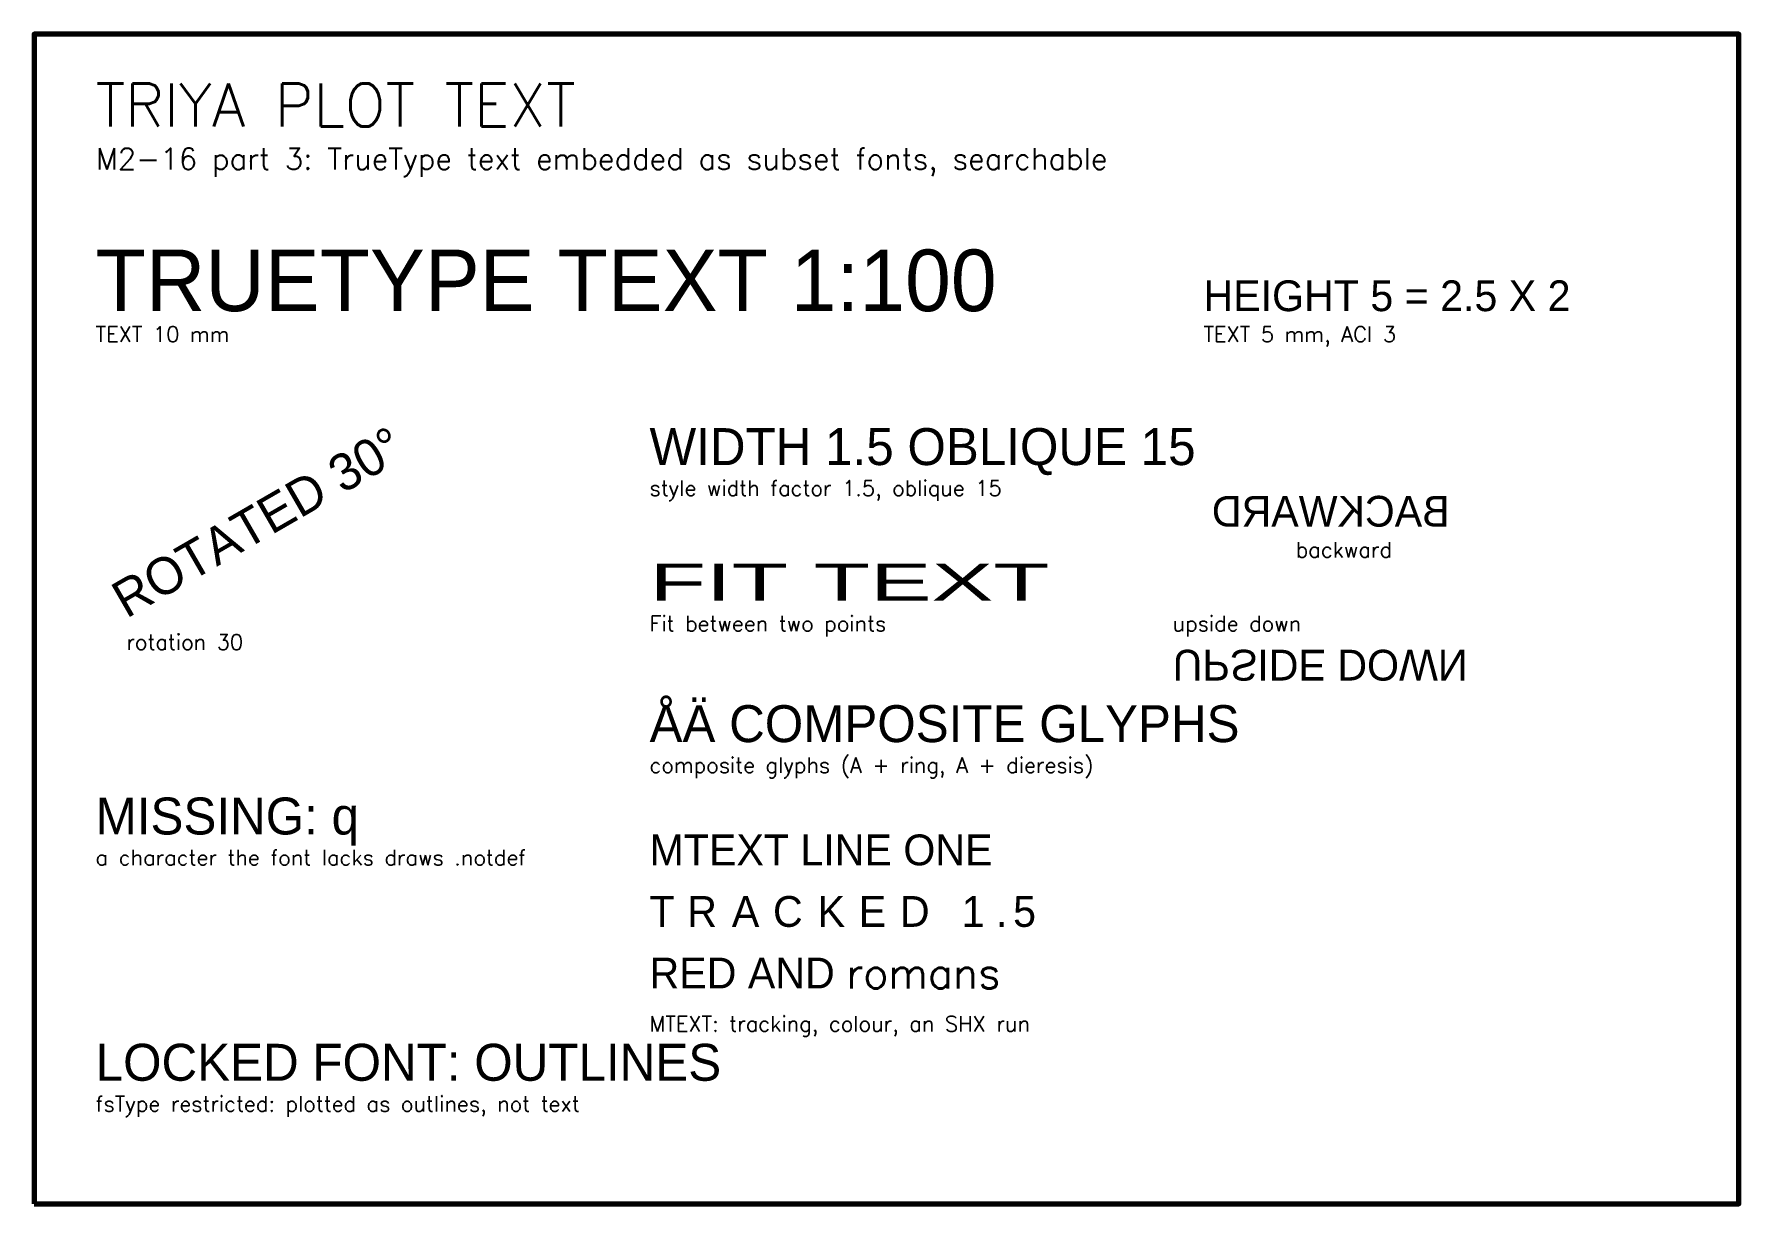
# Model space of a CAD drawing. Header units: millimetres. Extents: x 10 to 287, y 10 to 200.
import ezdxf
from ezdxf.enums import TextEntityAlignment as Align

# ---------------------------------------------------------------- set-up
doc = ezdxf.new("R2010")
doc.units = ezdxf.units.MM
doc.layers.add('SHEET', color=7, linetype='Continuous', lineweight=70)
doc.layers.add('TEXT', color=7, linetype='Continuous')
doc.styles.add('LOCKED', font='triya-locked.ttf')
doc.styles.add('PIXEL', font='triya-pixel.ttf')
doc.styles.add('PIXEL WIDE', font='triya-pixel.ttf', dxfattribs={"width": 1.5, "oblique": 15})
doc.styles.add('ROMANS', font='romans.shx')

msp = doc.modelspace()

# ---------------------------------------------------------------- linework, layer by layer
at = {"layer": 'SHEET'}
msp.add_lwpolyline([(10, 10), (287, 10), (287, 200), (10, 200)], close=True, dxfattribs=at)

# ---------------------------------------------------------------- texts
at = {"layer": 'SHEET', "lineweight": 50, "style": 'ROMANS'}
msp.add_text('TRIYA PLOT TEXT', height=7, dxfattribs=at).set_placement((20, 185))
at = {"layer": 'SHEET', "lineweight": 25, "style": 'ROMANS'}
msp.add_text('M2-16 part 3: TrueType text embedded as subset fonts, searchable', height=3.5, dxfattribs=at).set_placement((20, 178))
at = {"layer": 'SHEET', "lineweight": 18, "style": 'ROMANS'}
for s, p in [('TEXT 10 mm', (20, 150)), ('TEXT 5 mm, ACI 3', (200, 150)), ('style width factor 1.5, oblique 15', (110, 125)), ('backward', (215, 115)), ('Fit between two points', (110, 103)), ('upside down', (195, 103)), ('rotation 30', (25, 100)), ('composite glyphs (A + ring, A + dieresis)', (110, 80)), ('a character the font lacks draws .notdef', (20, 65)), ('MTEXT: tracking, colour, an SHX run', (110, 38)), ('fsType restricted: plotted as outlines, not text', (20, 25))]:
    msp.add_text(s, height=2.5, dxfattribs=at).set_placement(p)
at = {"layer": 'TEXT', "style": 'PIXEL'}
for s, height, p in [('TRUETYPE TEXT 1:100', 10, (20, 155)), ('ÅÄ COMPOSITE GLYPHS', 6, (110, 85)), ('MISSING: q', 6, (20, 70))]:
    msp.add_text(s, height=height, dxfattribs=at).set_placement(p)
at = {"layer": 'TEXT', "color": 3, "style": 'PIXEL'}
msp.add_text('HEIGHT 5 = 2.5 X 2', height=5, dxfattribs=at).set_placement((200, 155))
at = {"layer": 'TEXT', "color": 1, "style": 'PIXEL'}
msp.add_text('ROTATED 30°', height=6, rotation=30, dxfattribs=at).set_placement((25, 105))
at = {"layer": 'TEXT', "color": 5, "style": 'PIXEL WIDE'}
msp.add_text('WIDTH 1.5 OBLIQUE 15', height=6, dxfattribs=at).set_placement((110, 130))
at = {"layer": 'TEXT', "color": 30, "style": 'PIXEL'}
for s, text_generation_flag, p in [('BACKWARD', 2, (240, 120)), ('UPSIDE DOWN', 4, (195, 100))]:
    msp.add_text(s, height=5, dxfattribs=dict(at, text_generation_flag=text_generation_flag)).set_placement(p)
at = {"layer": 'TEXT', "color": 6, "style": 'PIXEL'}
msp.add_text('FIT TEXT', height=6, dxfattribs=at).set_placement((110, 108), (175, 108), align=Align.FIT)
at = {"layer": 'TEXT', "color": 8, "style": 'LOCKED'}
msp.add_text('LOCKED FONT: OUTLINES', height=6, dxfattribs=at).set_placement((20, 30))
at = {"layer": 'TEXT', "insert": (110, 70), "char_height": 5, "width": 120, "attachment_point": 1, "line_spacing_factor": 1.2, "style": 'PIXEL'}
msp.add_mtext('MTEXT LINE ONE\\P\\T1.5;TRACKED 1.5\\P\\T1;{\\C1;RED} AND {\\Fromans.shx;romans}', dxfattribs=at)

doc.saveas('drawing.dxf')
